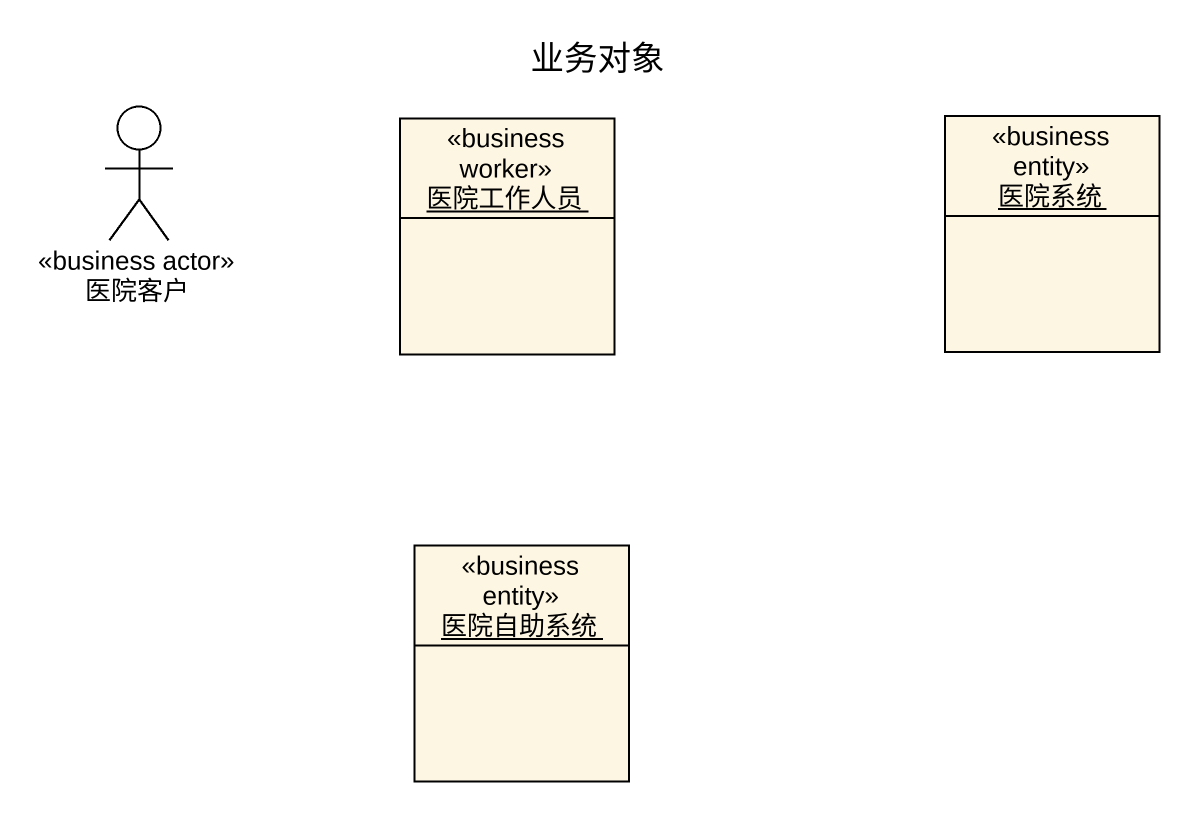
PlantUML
@startuml
title 业务对象
allowmixing
hide circle
hide empty members
actor 医院客户 <<business actor>>
object 医院工作人员 <<business worker>>
object 医院系统 <<business entity>>
object 医院自助系统 <<business entity>>
@enduml
